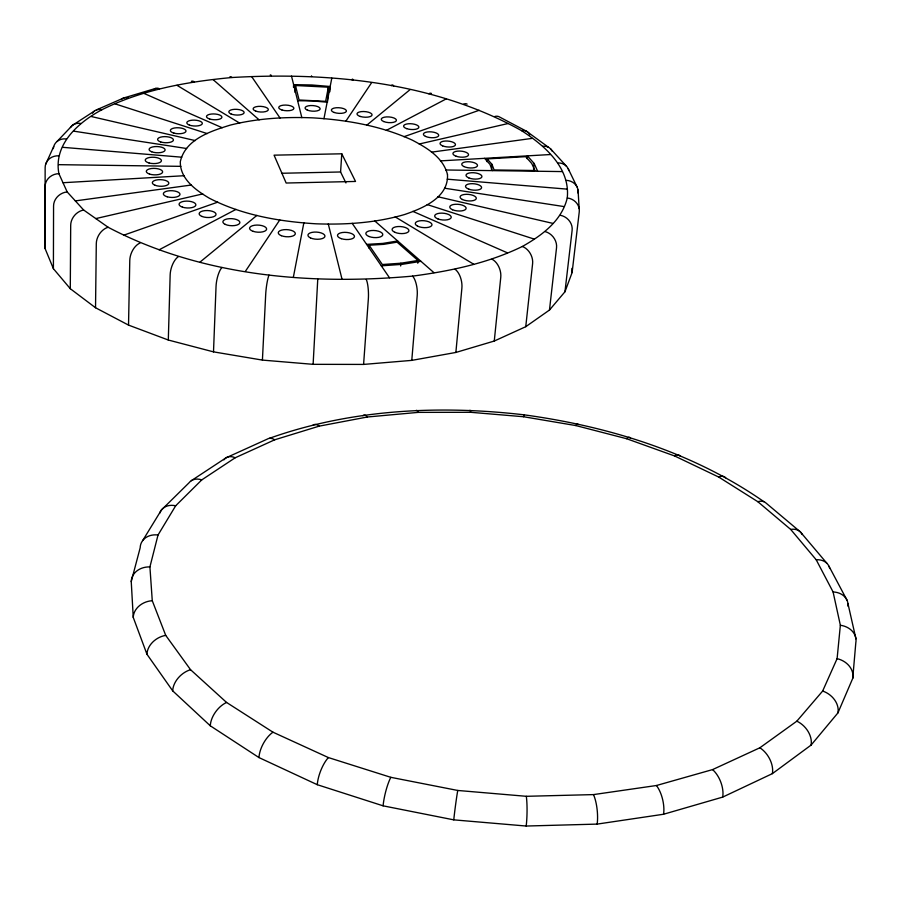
<?xml version="1.0" encoding="UTF-8"?>
<svg xmlns="http://www.w3.org/2000/svg" width="901" height="901" viewBox="0 0 901 901"><rect width="100%" height="100%" fill="white"/><g stroke="black" fill="none" stroke-linecap="round" stroke-linejoin="round"><path stroke-width="1.35" d="M521.533 130.634C544.587 145.545 570.412 167.586 567.258 197.972A13.492 12.377 7.8 0 1 579.253 211.893L572.112 272.553L564.961 291.766L549.475 310.045L525.756 326.691L494.266 341.04L455.872 352.449L411.78 360.377L363.587 364.421L313.12 364.331L262.416 360.096L213.503 351.863L168.307 340.026L128.528 325.103L95.529 307.748L70.289 288.703L53.407 268.701L45.05 248.485L45.095 186.552A13.763 12.513 -8.6 0 1 58.892 173.656C53.339 144.329 78.511 122.232 101.847 109.764C142.257 89.593 187.318 81.664 231.917 77.52C330.318 71.889 434.079 81.98 521.533 130.634A12.738 9.325 -58.1 0 1 529.856 134.88M45.05 248.485L45.14 167.586A13.605 12.31 14.7 0 1 58.7 155.817M53.407 268.701L53.564 205.98A13.92 12.31 -31.2 0 1 67.17 191.924L58.892 173.656M70.289 288.703L70.695 225.25A14.112 11.634 -47.9 0 1 83.647 210.012L67.17 191.924M95.529 307.748L96.294 243.653A14.292 10.485 -59.2 0 1 108.131 227.266C200.844 276.078 309.674 285.414 412.613 276.111C450.309 271.122 487.97 263.205 522.366 246.469C541.85 235.443 561.751 220.959 567.258 197.972M128.528 325.103L129.778 260.468A14.461 8.886 -67.2 0 1 140.027 243.022M168.307 340.026L170.154 274.974A14.596 6.904 -73.3 0 1 178.409 256.616M213.503 351.863L216.037 286.552A14.686 4.595 -78.5 0 1 221.939 267.473M262.416 360.096L265.682 294.661A14.743 2.084 -83.1 0 1 269.005 275.098M293.489 87.296L293.625 84.638L311.892 84.976L330.171 86.496L329.845 91.801M295.089 92.443L295.472 85.516L328.381 87.194L327.457 102.387M313.12 364.331L317.76 279.152M345.939 182.937L340.589 171.978L341.772 153.801L274.062 155.163L286.158 183.027L355.523 181.45L341.772 153.801M368.892 247.955L369.095 245.23L383.713 244.351L397.071 242.155L417.996 260.479L417.771 263.227M363.587 364.421L368.329 299.245A14.709 3.108 88.1 0 0 366.268 279.49M400.663 265.975L400.889 263.216L417.996 260.479M411.78 360.377L417.208 295.562A14.619 5.519 83.3 0 0 412.613 276.111M158.024 535.014A17.84 14.765 21.6 0 0 140.173 547.797L131.242 581.584L133.258 617.433L146.964 654.272L172.699 690.864L210.293 725.801L258.97 757.572L317.287 784.703L383.105 805.832L453.766 819.854L526.184 826.037L597.149 824.1L663.564 814.245L722.703 797.092L772.382 773.632L811.069 745.104L837.93 712.894L852.74 678.363L855.804 642.852A18.572 15.294 0.5 0 0 840.363 625.26L833.087 591.957L816.182 559.746L790.695 529.428L757.809 501.688L718.716 477.057L674.601 455.962L626.623 438.719L575.919 425.587L523.571 416.735L470.66 412.298L418.233 412.376L367.371 416.994L319.157 426.15L274.715 439.789L235.195 457.776L201.779 479.884L175.672 505.788L158.024 535.014L149.915 566.92L152.269 600.708L165.716 635.363L190.561 669.713L226.568 702.453L272.98 732.198L328.403 757.572L390.831 777.326L457.742 790.459L526.297 796.304L593.477 794.603L656.424 785.514L712.567 769.6L759.858 747.785L796.833 721.172L822.658 691.033L837.097 658.654L840.363 625.26M455.872 352.449L461.886 288.117A14.484 7.67 77.9 0 0 455.039 269.23M486.867 161.606L487.126 158.903L525.677 156.661L531.759 163.52L534.912 170.514L494.086 169.951L492.002 164.365L487.126 158.903M491.473 169.805L492.002 164.365M494.266 341.04L500.765 277.317A14.315 9.472 71.2 0 0 492.014 259.195M527.085 158.621L527.378 155.862L534.147 163.464L537.66 171.246M533.561 169.016L534.147 163.464M525.756 326.691L532.604 263.666A14.123 10.857 62.4 0 0 522.366 246.469M549.475 310.045L556.536 247.775A13.909 11.803 50.1 0 0 545.274 231.625M564.961 291.766L572.124 230.307A13.695 12.31 32 0 0 560.287 215.26M293.377 277.125L303.862 222.795M323.943 118.774L331.782 78.173M328.381 87.194L325.633 101.34L299.098 100L295.472 85.516M523.571 416.735L524.033 414.82C608.851 426.398 693.173 452.37 763.924 501.711M45.602 164.399L53.7 146.548M142.685 540.566L161.425 509.989L188.906 482.925A17.074 12.625 50.8 0 1 201.779 479.884M245.432 271.269L279.794 219.912M345.77 121.297L371.584 82.723M57.067 141.457L72.362 125.385L94.222 111.183M311.487 75.842L311.633 76.506M200.101 262.022L256.909 215.384M366.752 125.205L410.011 89.683M191.316 480.683L226.05 457.809L267.023 439.226A16.511 9.449 69.2 0 1 274.715 439.789M159.128 249.791L235.994 209.392M386.338 130.375L446.175 98.93M96.452 109.888L123.696 97.984L155.648 88.411M123.989 235.093L217.749 202.151M403.986 136.704L479.163 110.282M269.32 438.348C350.669 409.336 438.776 404.932 524.033 414.82L524.067 415.462M95.81 218.583L202.759 193.918M419.179 144.025L508.108 123.516M397.679 240.972L382.846 243.405L366.617 244.374M420.958 261.324L401.936 264.376L381.314 265.829M75.346 200.9L191.44 185.009M431.478 152.156L532.131 138.382M400.889 263.216L382.339 264.522L369.095 245.23M63.002 182.723L184.097 175.718M440.454 160.885L550.41 154.533M281.574 173.274L340.589 171.978M297.634 100.732L312.377 100.901L327.142 102.207M58.802 164.669L180.876 166.347M445.77 169.985L562.19 171.584M62.496 147.302L181.754 157.191M447.2 179.186L566.819 189.097M73.589 131.129L186.62 148.519M444.565 188.208L563.801 206.543M91.429 116.556L195.224 140.59M437.875 196.756L552.842 223.38M115.193 103.908L207.207 133.596M427.209 204.572L533.91 238.99M144.025 93.434L222.187 127.728M412.849 211.363L507.297 252.787M177.001 85.325L239.666 123.11M395.167 216.882L473.633 264.184M83.647 210.012L108.131 227.266M548.472 147.268L526.533 131.264L499.131 116.781A12.58 7.974 -65.3 0 0 494.84 116.488M213.199 79.693L259.128 119.856M374.726 220.914L433.922 272.654M550.657 148.935L566.515 166.291M484.569 158.339L489.975 164.41L492.273 170.627M826.949 563.35L800.37 531.917L766.199 503.197A16.815 10.395 -53.1 0 0 757.809 501.688M251.672 76.619L280.053 118.031M352.178 223.302L389.514 277.801M828.976 566.233L846.906 599.998M568.216 168.735L577.079 187.003M291.507 76.112L301.846 117.671M328.279 223.944L342.053 279.321M847.965 603.659L855.95 638.854M578.048 189.998L579.174 208.649M571.91 268.363L572.112 272.553M159.714 513.198A17.434 13.864 37.8 0 1 175.672 505.788M313.007 425.159A16.297 7.625 76.1 0 1 319.157 426.15M362.833 415.71A16.139 5.699 82 0 1 367.371 416.994M416.285 410.349A16.027 3.694 87.3 0 1 418.233 412.376M469.905 410.282A15.981 1.644 -87.7 0 1 470.66 412.298M223.91 459.859A16.77 11.139 61 0 1 235.195 457.776M133.258 617.433A18.763 15.306 -14.3 0 1 152.269 600.708M131.242 581.584A18.29 15.272 3.5 0 1 149.915 566.92M146.964 654.272A19.225 14.821 -29.7 0 1 165.716 635.363M172.699 690.864A19.664 13.774 -42.5 0 1 190.561 669.713M626.623 438.719A16.15 4.584 -72.8 0 1 630.441 438.145M575.919 425.587A16.038 2.512 -77.9 0 1 578.082 424.596M674.601 455.962A16.319 6.611 -67.2 0 1 680.018 455.94M593.477 794.603A20.971 5.992 84.3 0 1 597.149 824.1M656.424 785.514A20.836 8.942 77 0 1 663.564 814.245M712.567 769.6A20.622 11.431 68.6 0 1 722.703 797.092M526.297 796.304A21.027 2.714 -88.9 0 1 526.184 826.037M210.293 725.801A20.059 12.141 -53 0 1 226.568 702.453M258.97 757.572A20.396 9.934 -61.7 0 1 272.98 732.198M317.287 784.703A20.678 7.208 -69.2 0 1 328.403 757.572M383.105 805.832A20.881 4.077 -76.1 0 1 390.831 777.326M453.766 819.854A21.005 0.71 -82.5 0 1 457.742 790.459M816.182 559.746A17.558 13.492 -31.5 0 1 829.742 568.486M790.695 529.428A17.153 12.062 -43.6 0 1 802.172 534.53M718.716 477.057A16.545 8.559 -60.7 0 1 725.665 477.733M759.858 747.785A20.34 13.346 58.7 0 1 772.382 773.632M833.087 591.957A18.043 14.585 -16.5 0 1 848.01 606.238M796.833 721.172A19.991 14.653 46.9 0 1 811.069 745.104M822.658 691.033A19.585 15.373 33.1 0 1 837.93 712.894M837.097 658.654A19.112 15.565 17.4 0 1 852.74 678.363M463.643 104.122A12.456 6.476 -70.9 0 1 467.146 104.111M229.868 76.878A12.366 3.874 84.9 0 1 231.917 77.52M270.221 75.042A12.299 2.129 88.9 0 1 271.325 75.729M391.293 85.618A12.299 3.165 -79.8 0 1 393.658 86.169M351.931 79.829A12.265 1.419 -83.7 0 1 352.978 80.189M428.831 93.772A12.366 4.854 -75.6 0 1 431.478 93.513M558.068 162.946A13.11 11.409 -35.1 0 1 568.914 170.604M566.391 180.358A13.301 12.051 -16.3 0 1 578.127 193.163M542.875 146.232A12.918 10.485 -48.5 0 1 552.223 151.21M154.037 89.469A12.603 7.14 75.2 0 1 159.5 88.794M121.759 99.133A12.772 8.605 68.8 0 1 128.359 98.141M191.361 81.349A12.468 5.552 80.4 0 1 194.334 81.89M92.488 113.188A12.963 9.9 60.5 0 1 101.847 109.764M53.305 148.609A13.402 11.781 34.3 0 1 66.224 138.934M70.447 127.525A13.177 10.97 49.4 0 1 80.853 123.46M447.493 174.614C448.664 197.679 422.896 208.199 404.752 214.472C376.032 222.919 345.883 224.878 316.093 223.808C279.468 221.578 242.301 215.215 209.404 198.254C195.956 190.302 180.02 179.119 180.301 161.696C185.336 139.126 210.868 131.118 230.329 125.093C257.281 118.358 285.212 116.725 312.884 117.862C346.885 119.923 381.134 125.858 412.275 140.139C426.837 147.775 443.303 157.461 447.493 174.614M463.97 166.572A7.906 3.063 5.1 0 0 477.203 166.28A7.906 3.063 5.1 0 0 467.687 161.73A7.906 3.063 5.1 0 0 463.97 166.572M369.128 236.535A8.492 3.536 4.2 0 0 382.722 235.048A8.492 3.536 4.2 0 0 371.133 230.566A8.492 3.536 4.2 0 0 369.128 236.535M307.331 110.102A7.58 2.816 3.6 0 0 319.934 109.46A7.58 2.816 3.6 0 0 310.541 105.552A7.58 2.816 3.6 0 0 307.331 110.102M383.713 121.545A7.613 2.849 4.3 0 0 396.26 120.88A7.613 2.849 4.3 0 0 386.574 116.905A7.613 2.849 4.3 0 0 383.713 121.545M438.044 218.977A8.323 3.401 4.9 0 0 451.198 217.558A8.323 3.401 4.9 0 0 439.632 213.222A8.323 3.401 4.9 0 0 438.044 218.977M282.002 110.012A7.591 2.816 3.4 0 0 293.872 108.525A7.591 2.816 3.4 0 0 283.094 105.192A7.591 2.816 3.4 0 0 282.002 110.012M334.17 112.467A7.568 2.816 3.8 0 0 346.356 111.397A7.568 2.816 3.8 0 0 336.129 107.76A7.568 2.816 3.8 0 0 334.17 112.467M360.389 116.488A7.58 2.827 4.1 0 0 372.079 114.99A7.58 2.827 4.1 0 0 361.098 111.645A7.58 2.827 4.1 0 0 360.389 116.488M406.633 128.618A7.647 2.872 4.5 0 0 418.807 127.503A7.647 2.872 4.5 0 0 408.266 123.775A7.647 2.872 4.5 0 0 406.633 128.618M425.475 136.378A7.704 2.917 4.7 0 0 438.415 136.13A7.704 2.917 4.7 0 0 429.281 131.805A7.704 2.917 4.7 0 0 425.475 136.378M442.639 145.872A7.76 2.962 4.9 0 0 455.332 145.151A7.76 2.962 4.9 0 0 445.252 141.029A7.76 2.962 4.9 0 0 442.639 145.872M456.165 156.233A7.827 3.007 5 0 0 468.509 155.028A7.827 3.007 5 0 0 457.573 151.131A7.827 3.007 5 0 0 456.165 156.233M468.79 177.891A7.985 3.131 5.2 0 0 481.81 177.092A7.985 3.131 5.2 0 0 471.347 172.733A7.985 3.131 5.2 0 0 468.79 177.891M468.858 189.187A8.075 3.199 5.2 0 0 481.562 187.881A8.075 3.199 5.2 0 0 470.243 183.759A8.075 3.199 5.2 0 0 468.858 189.187M462.371 199.481A8.154 3.266 5.2 0 0 476.021 199.121A8.154 3.266 5.2 0 0 466.211 194.312A8.154 3.266 5.2 0 0 462.371 199.481M452.55 209.753A8.244 3.334 5.1 0 0 466.008 208.874A8.244 3.334 5.1 0 0 455.275 204.279A8.244 3.334 5.1 0 0 452.55 209.753M417.535 226.117A8.391 3.458 4.7 0 0 431.635 225.712A8.391 3.458 4.7 0 0 421.724 220.655A8.391 3.458 4.7 0 0 417.535 226.117M394.841 232.289A8.447 3.503 4.5 0 0 408.739 231.343A8.447 3.503 4.5 0 0 397.949 226.545A8.447 3.503 4.5 0 0 394.841 232.289M341.288 238.664A8.526 3.57 3.9 0 0 354.465 236.636A8.526 3.57 3.9 0 0 342.177 232.537A8.526 3.57 3.9 0 0 341.288 238.664M310.507 237.932A8.548 3.581 3.6 0 0 324.72 236.963A8.548 3.581 3.6 0 0 314.111 232.098A8.548 3.581 3.6 0 0 310.507 237.932M281.349 235.69A8.548 3.57 3.3 0 0 295.213 234.204A8.548 3.57 3.3 0 0 283.838 229.699A8.548 3.57 3.3 0 0 281.349 235.69M253.17 231.343A8.537 3.559 3 0 0 266.595 229.338A8.537 3.559 3 0 0 254.544 225.25A8.537 3.559 3 0 0 253.17 231.343M225.284 224.394A8.503 3.525 2.7 0 0 239.565 223.459A8.503 3.525 2.7 0 0 229.327 218.661A8.503 3.525 2.7 0 0 225.284 224.394M201.993 216.454A8.469 3.491 2.4 0 0 215.88 215.024A8.469 3.491 2.4 0 0 204.887 210.631A8.469 3.491 2.4 0 0 201.993 216.454M182.43 207.14A8.413 3.435 2.2 0 0 195.821 205.237A8.413 3.435 2.2 0 0 184.164 201.283A8.413 3.435 2.2 0 0 182.43 207.14M167.214 196.79A8.346 3.379 2.1 0 0 179.997 194.447A8.346 3.379 2.1 0 0 167.777 190.967A8.346 3.379 2.1 0 0 167.214 196.79M155.006 185.246A8.267 3.311 2 0 0 168.656 183.917A8.267 3.311 2 0 0 158.092 179.738A8.267 3.311 2 0 0 155.006 185.246M149.476 174.051A8.188 3.244 2 0 0 162.574 172.282A8.188 3.244 2 0 0 151.334 168.532A8.188 3.244 2 0 0 149.476 174.051M148.98 162.957A8.109 3.176 2 0 0 161.437 160.783A8.109 3.176 2 0 0 149.622 157.472A8.109 3.176 2 0 0 148.98 162.957M151.706 151.785A8.019 3.108 2.1 0 0 164.939 150.568A8.019 3.108 2.1 0 0 154.713 146.615A8.019 3.108 2.1 0 0 151.706 151.785M160.716 141.953A7.929 3.052 2.2 0 0 173.386 140.319A7.929 3.052 2.2 0 0 162.462 136.772A7.929 3.052 2.2 0 0 160.716 141.953M173.994 133.134A7.85 2.996 2.3 0 0 186.011 131.118A7.85 2.996 2.3 0 0 174.49 127.976A7.85 2.996 2.3 0 0 173.994 133.134M189.401 125.081A7.782 2.94 2.5 0 0 202.184 123.955A7.782 2.94 2.5 0 0 192.138 120.193A7.782 2.94 2.5 0 0 189.401 125.081M209.64 119A7.715 2.894 2.7 0 0 221.871 117.468A7.715 2.894 2.7 0 0 211.116 114.067A7.715 2.894 2.7 0 0 209.64 119M230.983 113.943A7.658 2.861 2.9 0 0 243.833 113.289A7.658 2.861 2.9 0 0 234.598 109.325A7.658 2.861 2.9 0 0 230.983 113.943M255.805 111.127A7.625 2.838 3.1 0 0 268.216 110.046A7.625 2.838 3.1 0 0 258.159 106.397A7.625 2.838 3.1 0 0 255.805 111.127"/></g></svg>
